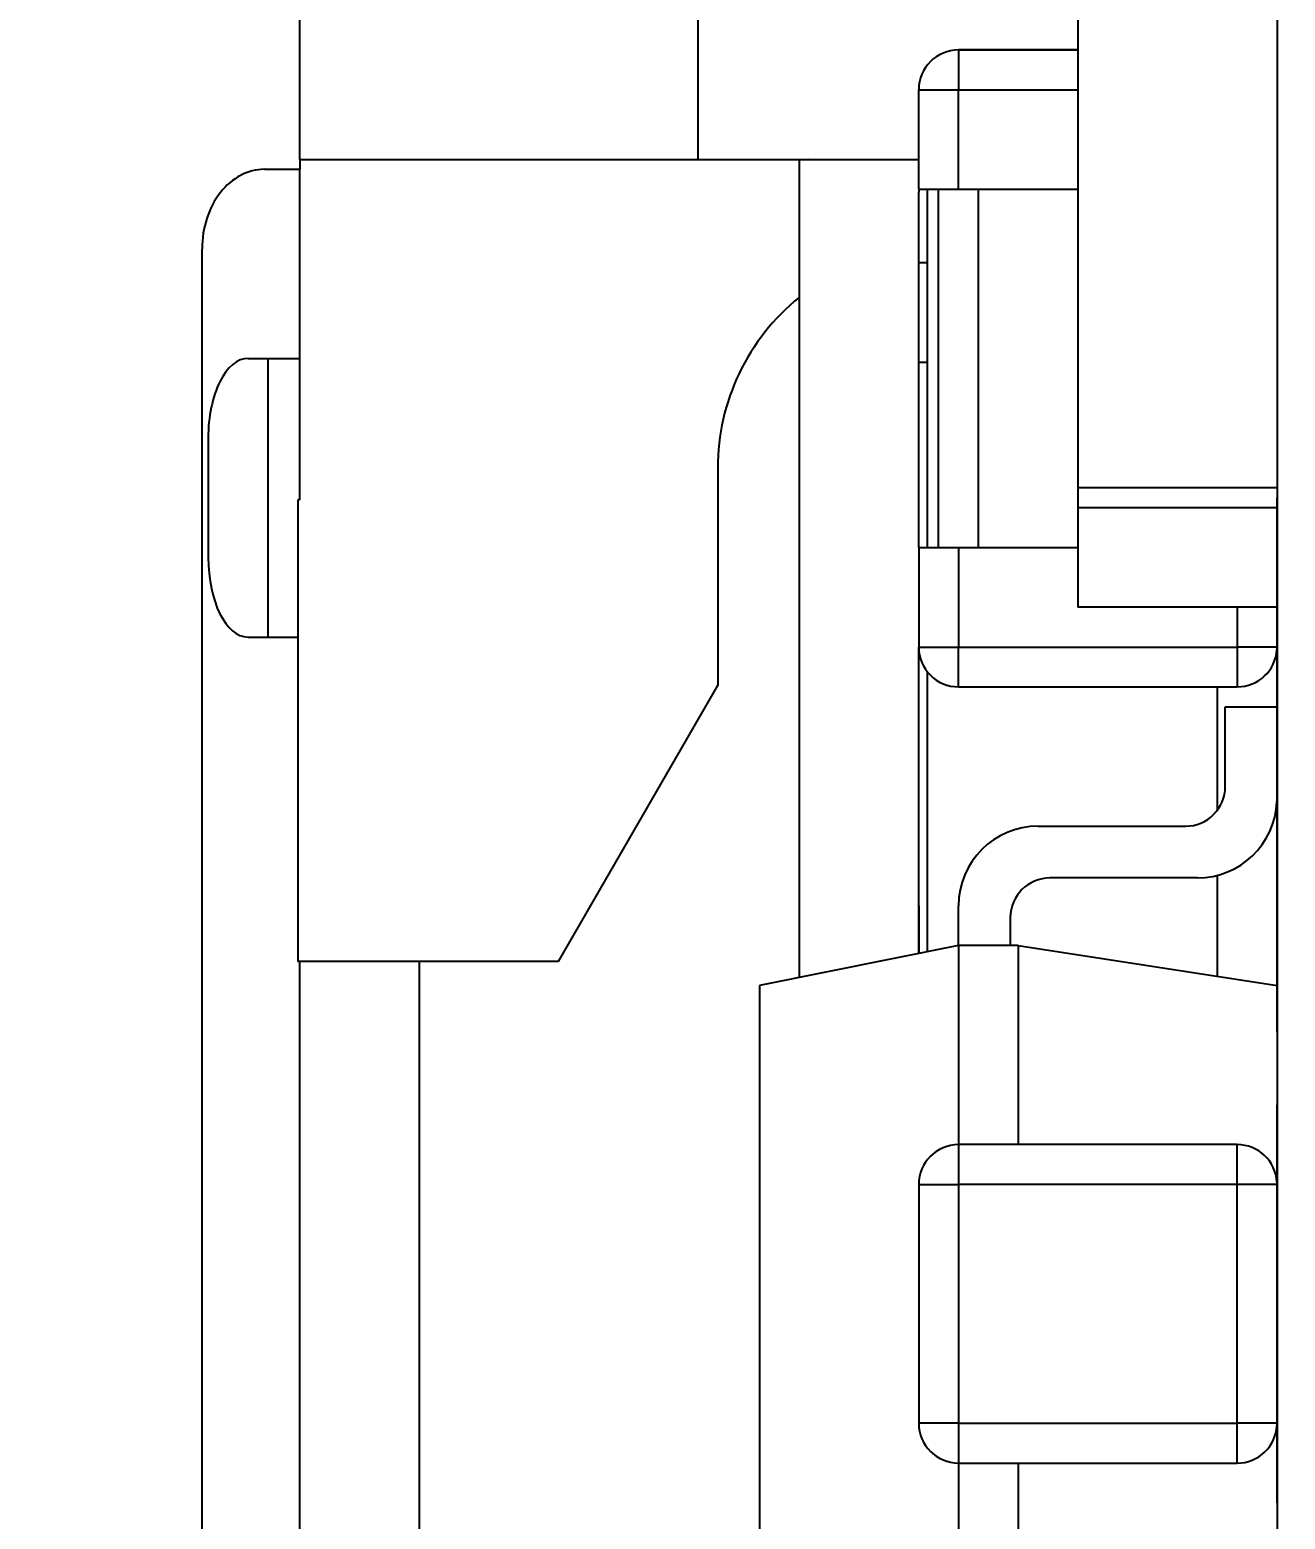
# Model space of a CAD drawing. Extents: x 77 to 195, y 90 to 134.
# Drawn here: x 183.841 to 186.995, y 109.609 to 113.351 of the extents above; entities that cross this region are included whole.
import ezdxf
from ezdxf.enums import TextEntityAlignment as Align

# ---------------------------------------------------------------- set-up
doc = ezdxf.new("R2010")
doc.units = 0
doc.layers.get('0').update_dxf_attribs({"linetype": 'CONTINUOUS'})
doc.layers.add('Dimension008', color=7, linetype='CONTINUOUS')
doc.layers.add('View005', color=7, linetype='CONTINUOUS')
doc.styles.get("Standard").update_dxf_attribs({"font": 'arial.ttf'})
doc.dimstyles.get("Standard").update_dxf_attribs({"dimscale": 0, "dimtxt": 2.5, "dimasz": 2.5, "dimexe": 1.25, "dimexo": 0.625, "dimtad": 1, "dimtxsty": 'STANDARD', "dimcen": 2.5, "dimazin": 3, "dimtfac": 1, "dimtmove": 0, "dimatfit": 3})

# ---------------------------------------------------------------- blocks, each defined once
blk = doc.blocks.new('*Dimension008')
at = {"color": 0}
for points in [[(179.079, 123.385), (179.079, 122.552), (184.079, 122.969)], [(193.454, 123.385), (193.454, 122.552), (188.454, 122.969)]]:
    blk.add_solid(points, dxfattribs=at)
at = {"layer": 'Dimension008'}
for p, q in [((184.079, 114.224), (184.079, 122.969)), ((184.079, 122.969), (188.454, 122.969)), ((188.454, 110.9), (188.454, 122.969))]:
    blk.add_line(p, q, dxfattribs=at)
blk.add_text('4.38', height=3.5, dxfattribs=at).set_placement((189.291, 122.969), align=Align.CENTER)

msp = doc.modelspace()

# ---------------------------------------------------------------- linework, layer by layer
at = {"layer": 'View005'}
for p, q in [((186.974, 117.4), (186.974, 97.4)), ((186.974, 117.4), (186.974, 97.4)), ((184.519, 113.025), (184.519, 113.575)), ((184.519, 113.025), (184.519, 113.575)), ((185.519, 113.575), (185.519, 113.025)), ((185.519, 113.575), (185.519, 113.025)), ((186.474, 113.4), (186.474, 112.2)), ((186.474, 113.4), (186.474, 112.2)), ((186.474, 113.3), (186.174, 113.3)), ((186.174, 113.3), (186.474, 113.3)), ((186.474, 113.3), (186.174, 113.3)), ((186.174, 113.3), (186.474, 113.3)), ((186.474, 113.3), (186.174, 113.3)), ((186.174, 113.3), (186.474, 113.3)), ((186.474, 113.3), (186.174, 113.3)), ((186.174, 113.3), (186.474, 113.3)), ((186.474, 113.3), (186.174, 113.3)), ((186.174, 113.3), (186.474, 113.3)), ((186.474, 113.3), (186.174, 113.3)), ((186.174, 113.3), (186.474, 113.3)), ((186.074, 112.95), (186.074, 113.2)), ((186.074, 112.95), (186.074, 113.2)), ((186.074, 112.95), (186.074, 113.2)), ((186.074, 112.95), (186.074, 113.2)), ((186.074, 112.95), (186.074, 113.2)), ((186.074, 112.95), (186.074, 113.2)), ((186.174, 112.95), (186.174, 113.2)), ((186.174, 112.95), (186.174, 113.2)), ((186.174, 113.2), (186.474, 113.2)), ((186.174, 113.2), (186.474, 113.2)), ((186.174, 112.95), (186.174, 113.2)), ((186.174, 112.95), (186.174, 113.2)), ((186.174, 113.2), (186.474, 113.2)), ((186.174, 113.2), (186.474, 113.2)), ((186.174, 112.95), (186.174, 113.2)), ((186.174, 113.2), (186.474, 113.2)), ((186.174, 112.95), (186.174, 113.2)), ((186.174, 113.2), (186.474, 113.2)), ((184.43, 113), (184.519, 113)), ((184.43, 113), (184.519, 113)), ((184.519, 113.025), (185.519, 113.025)), ((184.519, 113.025), (185.519, 113.025)), ((184.519, 112.775), (184.519, 113)), ((184.519, 112.17), (184.519, 113)), ((184.519, 112.775), (184.519, 113)), ((184.519, 112.17), (184.519, 113)), ((185.519, 113.025), (186.074, 113.025)), ((185.519, 113.025), (186.074, 113.025)), ((185.798, 113.025), (185.774, 113.023)), ((185.798, 113.025), (185.774, 113.023)), ((185.774, 113.023), (185.774, 110.97)), ((185.774, 113.023), (185.774, 110.97)), ((186.074, 112.765), (186.074, 112.943)), ((186.074, 112.765), (186.074, 112.943)), ((186.074, 112.765), (186.074, 112.943)), ((186.074, 112.765), (186.074, 112.943)), ((186.096, 112.765), (186.096, 112.95)), ((186.096, 112.765), (186.096, 112.95)), ((186.124, 112.05), (186.124, 112.95)), ((186.124, 112.05), (186.124, 112.95)), ((186.174, 112.95), (186.474, 112.95)), ((186.174, 112.95), (186.474, 112.95)), ((186.174, 112.95), (186.474, 112.95)), ((186.174, 112.95), (186.474, 112.95)), ((186.174, 112.95), (186.474, 112.95)), ((186.174, 112.95), (186.474, 112.95)), ((186.224, 112.05), (186.224, 112.95)), ((186.224, 112.05), (186.224, 112.95)), ((184.274, 106.8), (184.274, 112.8)), ((184.274, 106.8), (184.274, 112.8)), ((186.074, 112.515), (186.074, 112.765)), ((186.074, 112.515), (186.074, 112.765)), ((186.074, 112.515), (186.074, 112.765)), ((186.074, 112.515), (186.074, 112.765)), ((186.096, 112.515), (186.096, 112.765)), ((186.096, 112.515), (186.096, 112.765)), ((184.389, 112.525), (184.439, 112.525)), ((184.389, 112.525), (184.439, 112.525)), ((184.439, 112.525), (184.439, 111.825)), ((184.439, 112.525), (184.519, 112.525)), ((184.439, 112.525), (184.439, 111.825)), ((184.439, 112.525), (184.519, 112.525)), ((186.074, 112.05), (186.074, 112.515)), ((186.074, 112.05), (186.074, 112.515)), ((186.074, 112.05), (186.074, 112.515)), ((186.074, 112.05), (186.074, 112.515)), ((186.096, 112.05), (186.096, 112.515)), ((186.096, 112.05), (186.096, 112.515)), ((184.289, 112.325), (184.289, 112.025)), ((184.289, 112.325), (184.289, 112.025)), ((186.074, 112.05), (186.074, 112.3)), ((186.074, 112.05), (186.074, 112.3)), ((186.074, 112.05), (186.074, 112.3)), ((186.074, 112.05), (186.074, 112.3)), ((186.074, 112.05), (186.074, 112.3)), ((186.074, 112.05), (186.074, 112.3)), ((185.569, 112.25), (185.569, 111.703)), ((185.569, 112.25), (185.569, 111.703)), ((186.974, 112.2), (186.474, 112.2)), ((186.474, 112.2), (186.474, 112.15)), ((186.974, 112.2), (186.474, 112.2)), ((186.474, 112.2), (186.474, 112.15)), ((186.974, 111.625), (186.974, 112.175)), ((186.974, 111.625), (186.974, 112.175)), ((186.974, 111.625), (186.974, 112.175)), ((186.974, 111.625), (186.974, 112.175)), ((184.514, 112.17), (184.514, 111.01)), ((184.519, 112.17), (184.514, 112.17)), ((184.514, 112.17), (184.514, 111.01)), ((184.519, 112.17), (184.514, 112.17)), ((186.974, 112.15), (186.474, 112.15)), ((186.474, 112.15), (186.474, 111.9)), ((186.974, 112.15), (186.474, 112.15)), ((186.474, 112.15), (186.474, 111.9)), ((186.974, 112.15), (186.974, 112.15)), ((186.974, 112.15), (186.974, 112.15)), ((186.074, 112.05), (186.074, 111.8)), ((186.074, 112.05), (186.074, 111.8)), ((186.074, 112.05), (186.074, 111.8)), ((186.074, 112.05), (186.074, 111.8)), ((186.074, 112.05), (186.074, 111.8)), ((186.074, 112.05), (186.074, 111.8)), ((186.174, 112.05), (186.474, 112.05)), ((186.174, 112.05), (186.474, 112.05)), ((186.174, 112.05), (186.474, 112.05)), ((186.174, 112.05), (186.174, 111.8)), ((186.174, 112.05), (186.474, 112.05)), ((186.174, 112.05), (186.174, 111.8)), ((186.174, 112.05), (186.474, 112.05)), ((186.174, 112.05), (186.174, 111.8)), ((186.174, 112.05), (186.474, 112.05)), ((186.174, 112.05), (186.174, 111.8)), ((186.174, 112.05), (186.174, 111.8)), ((186.174, 112.05), (186.174, 111.8)), ((186.974, 111.9), (186.474, 111.9)), ((186.974, 111.9), (186.474, 111.9)), ((186.874, 111.9), (186.874, 111.8)), ((186.874, 111.9), (186.874, 111.8)), ((186.874, 111.9), (186.874, 111.8)), ((186.874, 111.9), (186.874, 111.8)), ((186.874, 111.9), (186.874, 111.8)), ((186.874, 111.9), (186.874, 111.8)), ((186.974, 111.9), (186.974, 111.9)), ((186.974, 111.9), (186.974, 111.9)), ((184.389, 111.825), (184.439, 111.825)), ((184.389, 111.825), (184.439, 111.825)), ((184.439, 111.825), (184.514, 111.825)), ((184.439, 111.825), (184.514, 111.825)), ((186.074, 111.03), (186.074, 111.8)), ((186.074, 111.03), (186.074, 111.8)), ((186.074, 111.03), (186.074, 111.8)), ((186.074, 111.03), (186.074, 111.8)), ((186.174, 111.8), (186.874, 111.8)), ((186.174, 111.8), (186.874, 111.8)), ((186.174, 111.8), (186.874, 111.8)), ((186.174, 111.8), (186.874, 111.8)), ((186.174, 111.8), (186.874, 111.8)), ((186.174, 111.8), (186.874, 111.8)), ((186.096, 111.034), (186.096, 111.738)), ((186.096, 111.034), (186.096, 111.738)), ((185.169, 111.01), (185.569, 111.703)), ((185.169, 111.01), (185.569, 111.703)), ((186.174, 111.7), (186.874, 111.7)), ((186.174, 111.7), (186.874, 111.7)), ((186.174, 111.7), (186.874, 111.7)), ((186.174, 111.7), (186.874, 111.7)), ((186.174, 111.7), (186.874, 111.7)), ((186.174, 111.7), (186.874, 111.7)), ((186.824, 111.7), (186.824, 111.39)), ((186.824, 111.7), (186.824, 111.39)), ((186.844, 111.65), (186.974, 111.65)), ((186.844, 111.45), (186.844, 111.65)), ((186.844, 111.65), (186.974, 111.65)), ((186.844, 111.45), (186.844, 111.65)), ((186.974, 111.65), (186.974, 111.65)), ((186.974, 111.65), (186.974, 111.65)), ((186.974, 111.625), (186.974, 111.625)), ((186.974, 111.468), (186.974, 111.625)), ((186.974, 111.468), (186.974, 111.625)), ((186.974, 111.625), (186.974, 111.625)), ((186.974, 111.468), (186.974, 111.625)), ((186.974, 111.468), (186.974, 111.625)), ((186.974, 111.468), (186.974, 111.468)), ((186.974, 111.468), (186.974, 111.468)), ((186.374, 111.35), (186.744, 111.35)), ((186.374, 111.35), (186.744, 111.35)), ((186.774, 111.22), (186.404, 111.22)), ((186.774, 111.22), (186.404, 111.22)), ((186.824, 111.226), (186.824, 110.973)), ((186.824, 111.226), (186.824, 110.973)), ((186.074, 111.15), (186.074, 111.03)), ((186.074, 111.15), (186.074, 111.03)), ((186.074, 111.15), (186.074, 111.03)), ((186.074, 111.15), (186.074, 111.03)), ((186.074, 111.15), (186.074, 111.03)), ((186.074, 111.15), (186.074, 111.03)), ((186.174, 111.05), (186.174, 111.15)), ((186.174, 111.05), (186.174, 111.15)), ((186.174, 111.05), (186.174, 111.15)), ((186.174, 111.05), (186.174, 111.15)), ((186.174, 111.05), (186.174, 111.15)), ((186.174, 111.05), (186.174, 111.15)), ((186.974, 111.15), (186.974, 111.15)), ((186.974, 111.15), (186.974, 111.15)), ((186.304, 111.12), (186.304, 111.05)), ((186.304, 111.12), (186.304, 111.05)), ((186.174, 111.05), (185.674, 110.95)), ((186.174, 111.05), (185.674, 110.95)), ((186.324, 111.05), (186.174, 111.05)), ((186.174, 111.05), (186.174, 110.55)), ((186.324, 111.05), (186.174, 111.05)), ((186.174, 111.05), (186.174, 110.55)), ((186.324, 111.05), (186.324, 110.55)), ((186.324, 111.05), (186.974, 110.95)), ((186.324, 111.05), (186.324, 110.55)), ((186.324, 111.05), (186.974, 110.95)), ((184.519, 111.01), (184.514, 111.01)), ((184.519, 111.01), (184.514, 111.01)), ((184.519, 108.59), (184.519, 111.01)), ((184.519, 108.59), (184.519, 111.01)), ((185.169, 111.01), (184.819, 111.01)), ((185.169, 111.01), (184.819, 111.01)), ((184.819, 111.01), (184.819, 108.59)), ((184.819, 111.01), (184.819, 108.59)), ((185.674, 110.95), (185.674, 109.55)), ((185.674, 110.95), (185.674, 109.55)), ((186.974, 110.95), (186.974, 110.95)), ((186.974, 110.95), (186.974, 110.95)), ((186.974, 110.833), (186.974, 110.833)), ((186.974, 110.833), (186.974, 110.833)), ((186.974, 109.65), (186.974, 110.65)), ((186.974, 110.65), (186.974, 110.65)), ((186.974, 109.65), (186.974, 110.65)), ((186.974, 109.65), (186.974, 110.65)), ((186.974, 110.65), (186.974, 110.65)), ((186.974, 109.65), (186.974, 110.65)), ((186.874, 110.55), (186.174, 110.55)), ((186.874, 110.55), (186.174, 110.55)), ((186.874, 110.55), (186.174, 110.55)), ((186.874, 110.55), (186.174, 110.55)), ((186.874, 110.55), (186.174, 110.55)), ((186.874, 110.55), (186.174, 110.55)), ((186.074, 110.45), (186.074, 109.85)), ((186.074, 110.45), (186.074, 109.85)), ((186.074, 110.45), (186.074, 109.85)), ((186.074, 110.45), (186.074, 109.85)), ((186.074, 110.45), (186.074, 109.85)), ((186.074, 110.45), (186.074, 109.85)), ((186.174, 110.45), (186.174, 109.85)), ((186.174, 110.45), (186.174, 109.85)), ((186.874, 110.45), (186.174, 110.45)), ((186.874, 110.45), (186.174, 110.45)), ((186.174, 110.45), (186.174, 109.85)), ((186.174, 110.45), (186.174, 109.85)), ((186.874, 110.45), (186.174, 110.45)), ((186.874, 110.45), (186.174, 110.45)), ((186.174, 110.45), (186.174, 109.85)), ((186.874, 110.45), (186.174, 110.45)), ((186.174, 110.45), (186.174, 109.85)), ((186.874, 110.45), (186.174, 110.45)), ((186.874, 109.85), (186.874, 110.45)), ((186.874, 109.85), (186.874, 110.45)), ((186.874, 109.85), (186.874, 110.45)), ((186.874, 109.85), (186.874, 110.45)), ((186.874, 109.85), (186.874, 110.45)), ((186.874, 109.85), (186.874, 110.45)), ((186.174, 109.85), (186.874, 109.85)), ((186.174, 109.85), (186.874, 109.85)), ((186.174, 109.85), (186.874, 109.85)), ((186.174, 109.85), (186.874, 109.85)), ((186.174, 109.85), (186.874, 109.85)), ((186.174, 109.85), (186.874, 109.85)), ((186.174, 109.75), (186.174, 109.45)), ((186.174, 109.75), (186.874, 109.75)), ((186.174, 109.75), (186.174, 109.45)), ((186.174, 109.75), (186.874, 109.75)), ((186.174, 109.75), (186.874, 109.75)), ((186.174, 109.75), (186.874, 109.75)), ((186.174, 109.75), (186.874, 109.75)), ((186.174, 109.75), (186.874, 109.75)), ((186.324, 109.75), (186.324, 109.45)), ((186.324, 109.75), (186.324, 109.45)), ((186.974, 109.65), (186.974, 109.65)), ((186.974, 109.65), (186.974, 109.65))]:
    msp.add_line(p, q, dxfattribs=at)
for centre, radius, start, end in [((186.174, 113.2), 0.1, 90, 180), ((186.174, 113.2), 0.1, 90, 180), ((186.174, 113.2), 0.1, 90, -180), ((186.174, 113.2), 0.1, 90, -180), ((186.174, 113.2), 0.1, 90, -180), ((186.174, 113.2), 0.1, 90, -180), ((186.174, 113.2), 0.1, 90, 180), ((186.174, 113.2), 0.1, 90, 180), ((185.069, 113), 0.55, 177.395, 180), ((185.069, 113), 0.55, 177.395, 180), ((186.119, 112.25), 0.55, 128.849, 180), ((186.119, 112.25), 0.55, 128.849, 180), ((186.174, 111.8), 0.1, 180, -90), ((186.174, 111.8), 0.1, 180, -90), ((186.174, 111.8), 0.1, 180, -90), ((186.174, 111.8), 0.1, 180, -90), ((186.174, 111.8), 0.1, 180, -90), ((186.174, 111.8), 0.1, 180, -90), ((186.174, 111.8), 0.1, 180, -90), ((186.174, 111.8), 0.1, 180, -90), ((186.874, 111.8), 0.1, -0.2562, 0), ((186.874, 111.8), 0.1, -0.2562, 0), ((186.874, 111.8), 0.1, -0.2562, 0), ((186.874, 111.8), 0.1, -0.2562, 0), ((186.874, 111.8), 0.1, -0.2562, 0), ((186.874, 111.8), 0.1, -0.2562, 0), ((186.874, 111.8), 0.1, -0.2562, 0), ((186.874, 111.8), 0.1, -0.2562, 0), ((186.874, 111.8), 0.1, -0.2562, 0), ((186.874, 111.8), 0.1, -0.2562, 0), ((186.874, 111.8), 0.1, -0.2562, 0), ((186.874, 111.8), 0.1, -0.2562, 0), ((186.874, 111.8), 0.1, -90, -3.3998), ((186.874, 111.8), 0.1, -90, -3.3998), ((186.874, 111.8), 0.1, -90, -3.3998), ((186.874, 111.8), 0.1, -90, -3.3998), ((186.874, 111.8), 0.1, -90, -3.3998), ((186.874, 111.8), 0.1, -90, -3.3998), ((186.874, 111.8), 0.1, -90, -3.3998), ((186.874, 111.8), 0.1, -90, -3.3998), ((186.874, 111.8), 0.1, -90, -3.3998), ((186.874, 111.8), 0.1, -90, -3.3998), ((186.874, 111.8), 0.1, -90, -3.3998), ((186.874, 111.8), 0.1, -90, -3.3998), ((186.744, 111.45), 0.1, -90, 0), ((186.744, 111.45), 0.1, -90, 0), ((186.744, 111.45), 0.1, -90, 0), ((186.744, 111.45), 0.1, -90, 0), ((186.744, 111.45), 0.1, -90, 0), ((186.744, 111.45), 0.1, -90, 0), ((186.774, 111.42), 0.2, -90, -2.4039), ((186.774, 111.42), 0.2, -90, -2.4039), ((186.774, 111.42), 0.2, -0.1812, 0), ((186.774, 111.42), 0.2, -0.1812, 0), ((186.374, 111.15), 0.2, 90, 180), ((186.374, 111.15), 0.2, 90, 180), ((186.404, 111.12), 0.1, 90, 180), ((186.404, 111.12), 0.1, 90, 180), ((186.404, 111.12), 0.1, 90, 180), ((186.404, 111.12), 0.1, 90, 180), ((186.404, 111.12), 0.1, 90, 180), ((186.404, 111.12), 0.1, 90, 180), ((186.174, 110.45), 0.1, 90, 180), ((186.174, 110.45), 0.1, 90, 180), ((186.174, 110.45), 0.1, 90, -180), ((186.174, 110.45), 0.1, 90, -180), ((186.174, 110.45), 0.1, 90, -180), ((186.174, 110.45), 0.1, 90, -180), ((186.174, 110.45), 0.1, 90, 180), ((186.174, 110.45), 0.1, 90, 180), ((186.874, 110.45), 0.1, 3.3998, 90), ((186.874, 110.45), 0.1, 3.3998, 90), ((186.874, 110.45), 0.1, 3.3998, 90), ((186.874, 110.45), 0.1, 3.3998, 90), ((186.874, 110.45), 0.1, 3.3998, 90), ((186.874, 110.45), 0.1, 3.3998, 90), ((186.874, 110.45), 0.1, 3.3998, 90), ((186.874, 110.45), 0.1, 3.3998, 90), ((186.874, 110.45), 0.1, 0, 0.2562), ((186.874, 110.45), 0.1, 0, 0.2562), ((186.874, 110.45), 0.1, 0, 0.2562), ((186.874, 110.45), 0.1, 0, 0.2562), ((186.874, 110.45), 0.1, 0, 0.2562), ((186.874, 110.45), 0.1, 0, 0.2562), ((186.874, 110.45), 0.1, 0, 0.2562), ((186.874, 110.45), 0.1, 0, 0.2562), ((186.174, 109.85), 0.1, 180, -90), ((186.174, 109.85), 0.1, 180, -90), ((186.174, 109.85), 0.1, 180, -90), ((186.174, 109.85), 0.1, 180, -90), ((186.174, 109.85), 0.1, 180, -90), ((186.174, 109.85), 0.1, 180, -90), ((186.174, 109.85), 0.1, 180, -90), ((186.174, 109.85), 0.1, 180, -90), ((186.874, 109.85), 0.1, -90, -3.3998), ((186.874, 109.85), 0.1, -90, -3.3998), ((186.874, 109.85), 0.1, -90, -3.3998), ((186.874, 109.85), 0.1, -90, -3.3998), ((186.874, 109.85), 0.1, -90, -3.3998), ((186.874, 109.85), 0.1, -90, -3.3998), ((186.874, 109.85), 0.1, -90, -3.3998), ((186.874, 109.85), 0.1, -90, -3.3998), ((186.874, 109.85), 0.1, -0.2562, 0), ((186.874, 109.85), 0.1, -0.2562, 0), ((186.874, 109.85), 0.1, -0.2562, 0), ((186.874, 109.85), 0.1, -0.2562, 0), ((186.874, 109.85), 0.1, -0.2562, 0), ((186.874, 109.85), 0.1, -0.2562, 0), ((186.874, 109.85), 0.1, -0.2562, 0), ((186.874, 109.85), 0.1, -0.2562, 0)]:
    msp.add_arc(centre, radius, start, end, dxfattribs=at)
for centre, ratio, start_param, end_param in [((184.43, 112.8), 0.781629, 0, 1.5708), ((184.43, 112.8), 0.781629, 0, 1.5708), ((184.389, 112.325), 0.5, 0, 1.5708), ((184.389, 112.325), 0.5, 0, 1.5708), ((184.389, 112.025), 0.5, 1.5708, 3.14159), ((184.389, 112.025), 0.5, 1.5708, 3.14159)]:
    msp.add_ellipse(centre, major_axis=(0, 0.2), ratio=ratio, start_param=start_param, end_param=end_param, dxfattribs=at)
for points, degree in [([(186.174, 113.3), (186.174, 113.301), (186.174, 113.253), (186.174, 113.2)], 3), ([(186.174, 113.3), (186.174, 113.301), (186.174, 113.253), (186.174, 113.2)], 3), ([(186.174, 113.3), (186.174, 113.301), (186.174, 113.253), (186.174, 113.2)], 3), ([(186.174, 113.3), (186.174, 113.301), (186.174, 113.253), (186.174, 113.2)], 3), ([(186.174, 113.3), (186.174, 113.301), (186.174, 113.253), (186.174, 113.2)], 3), ([(186.174, 113.3), (186.174, 113.301), (186.174, 113.253), (186.174, 113.2)], 3), ([(186.074, 113.2), (186.073, 113.2), (186.121, 113.2), (186.174, 113.2)], 3), ([(186.074, 113.2), (186.073, 113.2), (186.121, 113.2), (186.174, 113.2)], 3), ([(186.074, 113.2), (186.073, 113.2), (186.121, 113.2), (186.174, 113.2)], 3), ([(186.074, 113.2), (186.073, 113.2), (186.121, 113.2), (186.174, 113.2)], 3), ([(186.074, 113.2), (186.073, 113.2), (186.121, 113.2), (186.174, 113.2)], 3), ([(186.074, 113.2), (186.073, 113.2), (186.121, 113.2), (186.174, 113.2)], 3), ([(186.074, 112.95), (186.073, 112.95), (186.121, 112.95), (186.174, 112.95)], 3), ([(186.074, 112.95), (186.073, 112.95), (186.121, 112.95), (186.174, 112.95)], 3), ([(186.074, 112.95), (186.073, 112.95), (186.121, 112.95), (186.174, 112.95)], 3), ([(186.074, 112.95), (186.073, 112.95), (186.121, 112.95), (186.174, 112.95)], 3), ([(186.074, 112.95), (186.073, 112.95), (186.121, 112.95), (186.174, 112.95)], 3), ([(186.074, 112.95), (186.073, 112.95), (186.121, 112.95), (186.174, 112.95)], 3), ([(186.075, 112.95), (186.074, 112.943)], 1), ([(186.075, 112.95), (186.074, 112.943)], 1), ([(186.096, 112.765), (186.076, 112.765), (186.074, 112.765)], 2), ([(186.096, 112.765), (186.076, 112.765), (186.074, 112.765)], 2), ([(186.096, 112.515), (186.076, 112.515), (186.074, 112.515)], 2), ([(186.096, 112.515), (186.076, 112.515), (186.074, 112.515)], 2), ([(186.074, 112.05), (186.073, 112.05), (186.121, 112.05), (186.174, 112.05)], 3), ([(186.074, 112.05), (186.073, 112.05), (186.121, 112.05), (186.174, 112.05)], 3), ([(186.074, 112.05), (186.073, 112.05), (186.121, 112.05), (186.174, 112.05)], 3), ([(186.074, 112.05), (186.073, 112.05), (186.121, 112.05), (186.174, 112.05)], 3), ([(186.074, 112.05), (186.073, 112.05), (186.121, 112.05), (186.174, 112.05)], 3), ([(186.074, 112.05), (186.073, 112.05), (186.121, 112.05), (186.174, 112.05)], 3), ([(186.074, 111.8), (186.073, 111.8), (186.121, 111.8), (186.174, 111.8)], 3), ([(186.074, 111.8), (186.073, 111.8), (186.121, 111.8), (186.174, 111.8)], 3), ([(186.074, 111.8), (186.073, 111.8), (186.121, 111.8), (186.174, 111.8)], 3), ([(186.074, 111.8), (186.073, 111.8), (186.121, 111.8), (186.174, 111.8)], 3), ([(186.074, 111.8), (186.073, 111.8), (186.121, 111.8), (186.174, 111.8)], 3), ([(186.074, 111.8), (186.073, 111.8), (186.121, 111.8), (186.174, 111.8)], 3), ([(186.174, 111.7), (186.174, 111.699), (186.174, 111.747), (186.174, 111.8)], 3), ([(186.174, 111.7), (186.174, 111.699), (186.174, 111.747), (186.174, 111.8)], 3), ([(186.174, 111.7), (186.174, 111.699), (186.174, 111.747), (186.174, 111.8)], 3), ([(186.174, 111.7), (186.174, 111.699), (186.174, 111.747), (186.174, 111.8)], 3), ([(186.174, 111.7), (186.174, 111.699), (186.174, 111.747), (186.174, 111.8)], 3), ([(186.174, 111.7), (186.174, 111.699), (186.174, 111.747), (186.174, 111.8)], 3), ([(186.974, 111.8), (186.972, 111.8), (186.925, 111.8), (186.874, 111.8)], 3), ([(186.874, 111.8), (186.874, 111.747), (186.874, 111.699), (186.874, 111.7)], 3), ([(186.874, 111.8), (186.874, 111.747), (186.874, 111.699), (186.874, 111.7)], 3), ([(186.974, 111.8), (186.972, 111.8), (186.925, 111.8), (186.874, 111.8)], 3), ([(186.974, 111.8), (186.972, 111.8), (186.925, 111.8), (186.874, 111.8)], 3), ([(186.874, 111.8), (186.874, 111.747), (186.874, 111.699), (186.874, 111.7)], 3), ([(186.874, 111.8), (186.874, 111.747), (186.874, 111.699), (186.874, 111.7)], 3), ([(186.974, 111.8), (186.972, 111.8), (186.925, 111.8), (186.874, 111.8)], 3), ([(186.974, 111.8), (186.972, 111.8), (186.925, 111.8), (186.874, 111.8)], 3), ([(186.874, 111.8), (186.874, 111.747), (186.874, 111.699), (186.874, 111.7)], 3), ([(186.974, 111.8), (186.972, 111.8), (186.925, 111.8), (186.874, 111.8)], 3), ([(186.874, 111.8), (186.874, 111.747), (186.874, 111.699), (186.874, 111.7)], 3), ([(186.974, 111.8), (186.974, 111.8)], 1), ([(186.974, 111.8), (186.974, 111.8)], 1), ([(186.974, 111.8), (186.974, 111.8)], 1), ([(186.974, 111.8), (186.974, 111.8)], 1), ([(186.974, 111.8), (186.974, 111.8)], 1), ([(186.974, 111.8), (186.974, 111.8)], 1), ([(186.174, 110.55), (186.174, 110.551), (186.174, 110.503), (186.174, 110.45)], 3), ([(186.174, 110.55), (186.174, 110.551), (186.174, 110.503), (186.174, 110.45)], 3), ([(186.174, 110.55), (186.174, 110.551), (186.174, 110.503), (186.174, 110.45)], 3), ([(186.174, 110.55), (186.174, 110.551), (186.174, 110.503), (186.174, 110.45)], 3), ([(186.174, 110.55), (186.174, 110.551), (186.174, 110.503), (186.174, 110.45)], 3), ([(186.174, 110.55), (186.174, 110.551), (186.174, 110.503), (186.174, 110.45)], 3), ([(186.874, 110.45), (186.874, 110.503), (186.874, 110.551), (186.874, 110.55)], 3), ([(186.874, 110.45), (186.874, 110.503), (186.874, 110.551), (186.874, 110.55)], 3), ([(186.874, 110.45), (186.874, 110.503), (186.874, 110.551), (186.874, 110.55)], 3), ([(186.874, 110.45), (186.874, 110.503), (186.874, 110.551), (186.874, 110.55)], 3), ([(186.874, 110.45), (186.874, 110.503), (186.874, 110.551), (186.874, 110.55)], 3), ([(186.874, 110.45), (186.874, 110.503), (186.874, 110.551), (186.874, 110.55)], 3), ([(186.074, 110.45), (186.073, 110.45), (186.121, 110.45), (186.174, 110.45)], 3), ([(186.074, 110.45), (186.073, 110.45), (186.121, 110.45), (186.174, 110.45)], 3), ([(186.074, 110.45), (186.073, 110.45), (186.121, 110.45), (186.174, 110.45)], 3), ([(186.074, 110.45), (186.073, 110.45), (186.121, 110.45), (186.174, 110.45)], 3), ([(186.074, 110.45), (186.073, 110.45), (186.121, 110.45), (186.174, 110.45)], 3), ([(186.074, 110.45), (186.073, 110.45), (186.121, 110.45), (186.174, 110.45)], 3), ([(186.974, 110.45), (186.972, 110.45), (186.925, 110.45), (186.874, 110.45)], 3), ([(186.974, 110.45), (186.972, 110.45), (186.925, 110.45), (186.874, 110.45)], 3), ([(186.974, 110.45), (186.972, 110.45), (186.925, 110.45), (186.874, 110.45)], 3), ([(186.974, 110.45), (186.972, 110.45), (186.925, 110.45), (186.874, 110.45)], 3), ([(186.974, 110.45), (186.972, 110.45), (186.925, 110.45), (186.874, 110.45)], 3), ([(186.974, 110.45), (186.972, 110.45), (186.925, 110.45), (186.874, 110.45)], 3), ([(186.974, 110.45), (186.974, 110.45)], 1), ([(186.974, 110.45), (186.974, 110.45)], 1), ([(186.974, 110.45), (186.974, 110.45)], 1), ([(186.974, 110.45), (186.974, 110.45)], 1), ([(186.974, 110.45), (186.974, 110.45)], 1), ([(186.974, 110.45), (186.974, 110.45)], 1), ([(186.174, 109.85), (186.121, 109.85), (186.073, 109.85), (186.074, 109.85)], 3), ([(186.174, 109.85), (186.121, 109.85), (186.073, 109.85), (186.074, 109.85)], 3), ([(186.174, 109.85), (186.121, 109.85), (186.073, 109.85), (186.074, 109.85)], 3), ([(186.174, 109.85), (186.121, 109.85), (186.073, 109.85), (186.074, 109.85)], 3), ([(186.174, 109.85), (186.121, 109.85), (186.073, 109.85), (186.074, 109.85)], 3), ([(186.174, 109.85), (186.121, 109.85), (186.073, 109.85), (186.074, 109.85)], 3), ([(186.174, 109.85), (186.174, 109.797), (186.174, 109.749), (186.174, 109.75)], 3), ([(186.174, 109.85), (186.174, 109.797), (186.174, 109.749), (186.174, 109.75)], 3), ([(186.174, 109.85), (186.174, 109.797), (186.174, 109.749), (186.174, 109.75)], 3), ([(186.174, 109.85), (186.174, 109.797), (186.174, 109.749), (186.174, 109.75)], 3), ([(186.174, 109.85), (186.174, 109.797), (186.174, 109.749), (186.174, 109.75)], 3), ([(186.174, 109.85), (186.174, 109.797), (186.174, 109.749), (186.174, 109.75)], 3), ([(186.874, 109.75), (186.874, 109.749), (186.874, 109.797), (186.874, 109.85)], 3), ([(186.974, 109.85), (186.972, 109.85), (186.925, 109.85), (186.874, 109.85)], 3), ([(186.874, 109.75), (186.874, 109.749), (186.874, 109.797), (186.874, 109.85)], 3), ([(186.974, 109.85), (186.972, 109.85), (186.925, 109.85), (186.874, 109.85)], 3), ([(186.874, 109.75), (186.874, 109.749), (186.874, 109.797), (186.874, 109.85)], 3), ([(186.974, 109.85), (186.972, 109.85), (186.925, 109.85), (186.874, 109.85)], 3), ([(186.874, 109.75), (186.874, 109.749), (186.874, 109.797), (186.874, 109.85)], 3), ([(186.974, 109.85), (186.972, 109.85), (186.925, 109.85), (186.874, 109.85)], 3), ([(186.874, 109.75), (186.874, 109.749), (186.874, 109.797), (186.874, 109.85)], 3), ([(186.974, 109.85), (186.972, 109.85), (186.925, 109.85), (186.874, 109.85)], 3), ([(186.874, 109.75), (186.874, 109.749), (186.874, 109.797), (186.874, 109.85)], 3), ([(186.974, 109.85), (186.972, 109.85), (186.925, 109.85), (186.874, 109.85)], 3), ([(186.974, 109.85), (186.974, 109.85)], 1), ([(186.974, 109.85), (186.974, 109.85)], 1), ([(186.974, 109.85), (186.974, 109.85)], 1), ([(186.974, 109.85), (186.974, 109.85)], 1), ([(186.974, 109.85), (186.974, 109.85)], 1), ([(186.974, 109.85), (186.974, 109.85)], 1)]:
    msp.add_open_spline(points, degree=degree, dxfattribs=at)
for points, knots in [([(186.974, 111.15), (186.974, 111.233), (186.974, 111.315), (186.974, 111.375), (186.974, 111.433), (186.974, 111.467), (186.974, 111.468)], [0, 0, 0, 0, 0.785398, 0.785398, 0.785398, 1.5708, 1.5708, 1.5708, 1.5708]), ([(186.974, 111.15), (186.974, 111.233), (186.974, 111.315), (186.974, 111.375), (186.974, 111.433), (186.974, 111.467), (186.974, 111.468)], [0, 0, 0, 0, 0.785398, 0.785398, 0.785398, 1.5708, 1.5708, 1.5708, 1.5708]), ([(186.974, 111.15), (186.974, 111.233), (186.974, 111.315), (186.974, 111.375), (186.974, 111.433), (186.974, 111.467), (186.974, 111.468)], [0, 0, 0, 0, 0.785398, 0.785398, 0.785398, 1.5708, 1.5708, 1.5708, 1.5708]), ([(186.974, 111.15), (186.974, 111.233), (186.974, 111.315), (186.974, 111.375), (186.974, 111.433), (186.974, 111.467), (186.974, 111.468)], [0, 0, 0, 0, 0.785398, 0.785398, 0.785398, 1.5708, 1.5708, 1.5708, 1.5708]), ([(186.974, 110.833), (186.974, 110.833), (186.974, 110.867), (186.974, 110.925), (186.974, 110.985), (186.974, 111.067), (186.974, 111.15)], [4.71239, 4.71239, 4.71239, 4.71239, 5.49779, 5.49779, 5.49779, 6.28319, 6.28319, 6.28319, 6.28319]), ([(186.974, 110.833), (186.974, 110.833), (186.974, 110.867), (186.974, 110.925), (186.974, 110.985), (186.974, 111.067), (186.974, 111.15)], [4.71239, 4.71239, 4.71239, 4.71239, 5.49779, 5.49779, 5.49779, 6.28319, 6.28319, 6.28319, 6.28319]), ([(186.974, 110.833), (186.974, 110.833), (186.974, 110.867), (186.974, 110.925), (186.974, 110.985), (186.974, 111.067), (186.974, 111.15)], [4.71239, 4.71239, 4.71239, 4.71239, 5.49779, 5.49779, 5.49779, 6.28319, 6.28319, 6.28319, 6.28319]), ([(186.974, 110.833), (186.974, 110.833), (186.974, 110.867), (186.974, 110.925), (186.974, 110.985), (186.974, 111.067), (186.974, 111.15)], [4.71239, 4.71239, 4.71239, 4.71239, 5.49779, 5.49779, 5.49779, 6.28319, 6.28319, 6.28319, 6.28319]), ([(184.819, 111.01), (184.74, 111.01), (184.663, 111.01), (184.607, 111.01), (184.55, 111.01), (184.521, 111.01), (184.519, 111.01)], [0, 0, 0, 0, 0.785398, 0.785398, 0.785398, 1.5708, 1.5708, 1.5708, 1.5708]), ([(184.819, 111.01), (184.74, 111.01), (184.663, 111.01), (184.607, 111.01), (184.55, 111.01), (184.521, 111.01), (184.519, 111.01)], [0, 0, 0, 0, 0.785398, 0.785398, 0.785398, 1.5708, 1.5708, 1.5708, 1.5708])]:
    msp.add_open_spline(points, degree=3, knots=knots, dxfattribs=at)

# ---------------------------------------------------------------- dimensions: what is measured, and where the dimension line sits
at = {"layer": 'Dimension008'}
dim = msp.add_linear_dim(base=(189.291, 122.969), p1=(184.079, 114.224), p2=(188.454, 110.9), text='4.38', dimstyle='STANDARD', dxfattribs=at)
dim.commit()
dim.dimension.update_dxf_attribs({"geometry": '*Dimension008', "text_midpoint": (186.267, 126.95)})

doc.saveas('drawing.dxf')
